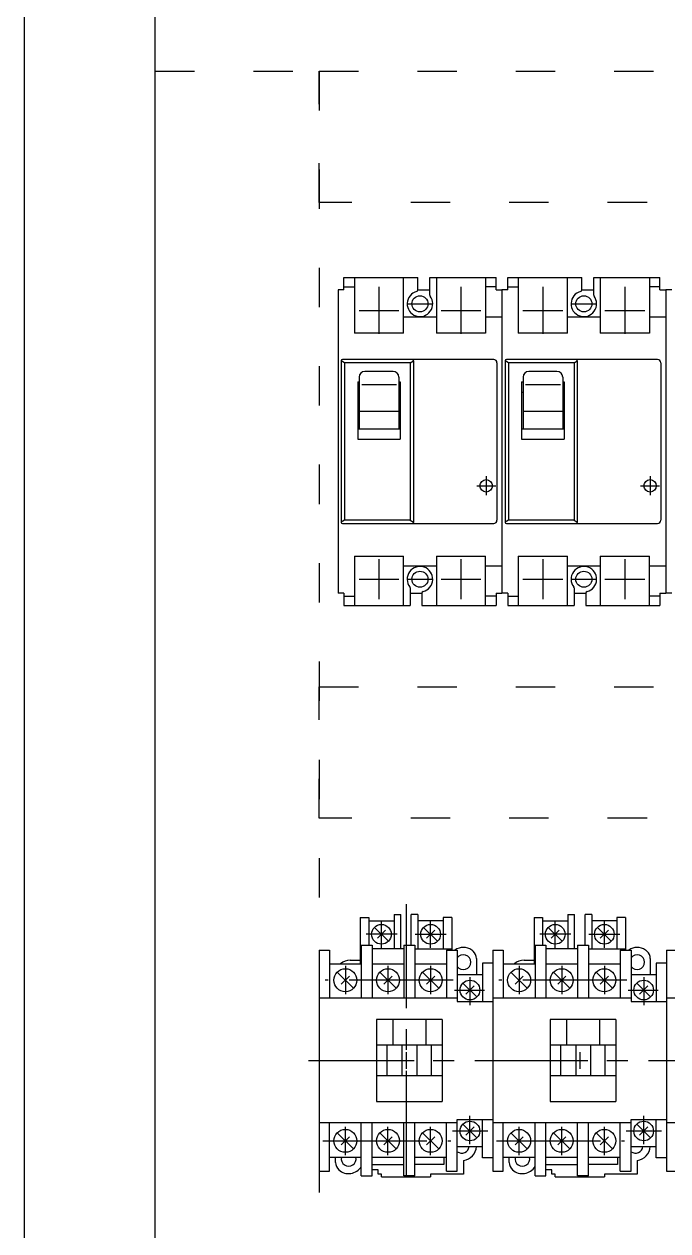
# Model space of a CAD drawing. Header units: millimetres. Extents: x 14879 to 38758, y -20740 to 1136.
# Drawn here: x 35722.1 to 35918.5, y -6864.5 to -6496.5 of the extents above; entities that cross this region are included whole.
import ezdxf

# ---------------------------------------------------------------- set-up
doc = ezdxf.new("R2010")
doc.units = ezdxf.units.MM
doc.linetypes.add('ACAD_ISO03W100', pattern=[30, 12, -18])
doc.linetypes.add('CENTER', pattern=[50.8, 31.75, -6.35, 6.35, -6.35])
for name, color, linetype in [('0A', 7, 'Continuous'), ('0B', 6, 'Continuous'), ('0C', 3, 'Continuous'), ('0D', 2, 'Continuous'), ('10', 6, 'CENTER'), ('F01_OUT', 6, 'Continuous'), ('F03_CNT', 1, 'CENTER')]:
    doc.layers.add(name, color=color, linetype=linetype)

msp = doc.modelspace()

# ---------------------------------------------------------------- linework, layer by layer
for p, q in [((35722.11, -5908.36), (35722.11, -7898.36)), ((35762.11, -7858.36), (35762.11, -5948.36))]:
    msp.add_line(p, q)
at = {"color": 1, "linetype": 'ACAD_ISO03W100'}
for points in [[(35762.11, -6510.84), (35812.11, -6510.84), (35812.11, -7776.75), (35762.11, -7776.75)], [(35812.11, -6550.84), (35812.11, -6510.84), (36422.12, -6510.84), (36422.12, -6550.84)], [(35812.11, -6738.65), (35812.11, -6698.65), (36422.12, -6698.65), (36422.12, -6738.65)]]:
    msp.add_lwpolyline(points, close=True, dxfattribs=at)
at = {"layer": '0A', "color": 7, "linetype": 'Continuous'}
for p, q in [((35836.11, -6812.58), (35841.11, -6812.58)), ((35838.61, -6810.08), (35838.61, -6815.08)), ((35889.11, -6812.58), (35894.11, -6812.58)), ((35891.61, -6810.08), (35891.61, -6815.08))]:
    msp.add_line(p, q, dxfattribs=at)
at = {"layer": '0B', "color": 6, "linetype": 'Continuous'}
for p, q in [((35834.96, -6768.08), (35834.96, -6769.98)), ((35834.96, -6768.08), (35837.01, -6768.08)), ((35837.01, -6778.48), (35837.01, -6768.08)), ((35840.21, -6777.38), (35840.21, -6768.08)), ((35842.26, -6768.08), (35840.21, -6768.08)), ((35842.26, -6768.08), (35842.26, -6769.98)), ((35887.96, -6768.08), (35887.96, -6769.98)), ((35887.96, -6768.08), (35890.01, -6768.08)), ((35890.01, -6778.48), (35890.01, -6768.08)), ((35893.21, -6777.38), (35893.21, -6768.08)), ((35895.26, -6768.08), (35893.21, -6768.08)), ((35895.26, -6768.08), (35895.26, -6769.98)), ((35824.66, -6768.98), (35824.66, -6781.98)), ((35824.66, -6768.98), (35827.26, -6768.98)), ((35827.26, -6768.98), (35827.26, -6769.98)), ((35827.26, -6769.98), (35834.96, -6769.98)), ((35849.96, -6769.98), (35842.26, -6769.98)), ((35852.56, -6768.98), (35849.96, -6768.98)), ((35849.96, -6768.98), (35849.96, -6769.98)), ((35852.56, -6768.98), (35852.56, -6778.88)), ((35877.66, -6768.98), (35877.66, -6781.98)), ((35877.66, -6768.98), (35880.26, -6768.98)), ((35880.26, -6768.98), (35880.26, -6769.98)), ((35880.26, -6769.98), (35887.96, -6769.98)), ((35902.96, -6769.98), (35895.26, -6769.98)), ((35905.56, -6768.98), (35902.96, -6768.98)), ((35902.96, -6768.98), (35902.96, -6769.98)), ((35905.56, -6768.98), (35905.56, -6778.88)), ((35812.11, -6778.88), (35815.26, -6778.88)), ((35812.11, -6778.88), (35812.11, -6846.28)), ((35815.26, -6778.88), (35815.26, -6783.08)), ((35837.96, -6778.48), (35837.01, -6778.48)), ((35837.96, -6777.38), (35840.21, -6777.38)), ((35837.96, -6777.38), (35837.96, -6778.48)), ((35852.56, -6778.88), (35853.55, -6778.88)), ((35865.11, -6778.88), (35868.26, -6778.88)), ((35865.11, -6778.88), (35865.11, -6846.28)), ((35868.26, -6778.88), (35868.26, -6783.08)), ((35890.96, -6778.48), (35890.01, -6778.48)), ((35890.96, -6777.38), (35893.21, -6777.38)), ((35890.96, -6777.38), (35890.96, -6778.48)), ((35905.56, -6778.88), (35906.55, -6778.88)), ((35918.11, -6778.88), (35921.26, -6778.88)), ((35918.11, -6778.88), (35918.11, -6846.28)), ((35815.26, -6783.08), (35818.66, -6783.08)), ((35821.61, -6781.98), (35824.66, -6781.98)), ((35860.11, -6781.46), (35860.11, -6786.38)), ((35865.11, -6782.88), (35861.96, -6782.88)), ((35861.96, -6782.88), (35861.96, -6786.38)), ((35865.11, -6782.88), (35865.11, -6842.28)), ((35868.26, -6783.08), (35871.66, -6783.08)), ((35874.61, -6781.98), (35877.66, -6781.98)), ((35913.11, -6781.46), (35913.11, -6786.38)), ((35918.11, -6782.88), (35914.96, -6782.88)), ((35914.96, -6782.88), (35914.96, -6786.38)), ((35918.11, -6782.88), (35918.11, -6842.28)), ((35860.11, -6786.38), (35861.96, -6786.38)), ((35913.11, -6786.38), (35914.96, -6786.38)), ((35815.26, -6842.08), (35817.11, -6842.08)), ((35815.26, -6846.28), (35815.26, -6842.08)), ((35817.11, -6843.69), (35817.11, -6842.08)), ((35860.1, -6838.78), (35861.96, -6838.78)), ((35861.96, -6842.28), (35861.96, -6838.78)), ((35868.26, -6842.08), (35870.11, -6842.08)), ((35868.26, -6846.28), (35868.26, -6842.08)), ((35870.11, -6843.69), (35870.11, -6842.08)), ((35913.1, -6838.78), (35914.96, -6838.78)), ((35914.96, -6842.28), (35914.96, -6838.78)), ((35824.96, -6847.78), (35824.96, -6844.91)), ((35856.11, -6843.05), (35856.11, -6847.28)), ((35865.11, -6842.28), (35861.96, -6842.28)), ((35877.96, -6847.78), (35877.96, -6844.91)), ((35909.11, -6843.05), (35909.11, -6847.28)), ((35918.11, -6842.28), (35914.96, -6842.28)), ((35812.11, -6846.28), (35815.26, -6846.28)), ((35824.96, -6847.78), (35828.26, -6847.78)), ((35828.26, -6847.78), (35828.26, -6845.88)), ((35830.11, -6845.88), (35828.26, -6845.88)), ((35830.11, -6847.28), (35830.11, -6845.88)), ((35831.11, -6847.28), (35830.11, -6847.28)), ((35831.11, -6848.08), (35831.11, -6847.28)), ((35831.11, -6848.08), (35846.11, -6848.08)), ((35846.11, -6847.28), (35846.11, -6848.08)), ((35856.11, -6847.28), (35846.11, -6847.28)), ((35865.11, -6846.28), (35868.26, -6846.28)), ((35877.96, -6847.78), (35881.26, -6847.78)), ((35881.26, -6847.78), (35881.26, -6845.88)), ((35883.11, -6845.88), (35881.26, -6845.88)), ((35883.11, -6847.28), (35883.11, -6845.88)), ((35884.11, -6847.28), (35883.11, -6847.28)), ((35884.11, -6848.08), (35884.11, -6847.28)), ((35884.11, -6848.08), (35899.11, -6848.08)), ((35899.11, -6847.28), (35899.11, -6848.08)), ((35909.11, -6847.28), (35899.11, -6847.28)), ((35918.11, -6846.28), (35921.26, -6846.28))]:
    msp.add_line(p, q, dxfattribs=at)
for centre, radius, start, end in [((35856.11, -6782.58), 4.5, 55.3083, 124.692), ((35856.11, -6782.58), 4.5, 48.1896, 55.3083), ((35857.11, -6781.46), 3, 0, 48.1897), ((35909.11, -6782.58), 4.5, 55.3083, 124.692), ((35909.11, -6782.58), 4.5, 48.1896, 55.3083), ((35910.11, -6781.46), 3, 0, 48.1897), ((35821.61, -6786.48), 4.5, 90.0002, 130.927), ((35874.61, -6786.48), 4.5, 90.0002, 130.927), ((35855.61, -6838.58), 4.5, 276.379, 357.453), ((35908.61, -6838.58), 4.5, 276.379, 357.453), ((35820.11, -6843.69), 3, 180, 228.19), ((35821.11, -6842.58), 4.5, 228.19, 328.822), ((35873.11, -6843.69), 3, 180, 228.19), ((35874.11, -6842.58), 4.5, 228.19, 328.822)]:
    msp.add_arc(centre, radius, start, end, dxfattribs=at)
at = {"layer": '0C', "color": 3, "linetype": 'Continuous'}
for p, q in [((35827.26, -6769.98), (35827.26, -6777.38)), ((35834.96, -6769.98), (35834.96, -6778.48)), ((35842.26, -6769.98), (35842.26, -6778.48)), ((35849.96, -6769.98), (35849.96, -6778.48)), ((35880.26, -6769.98), (35880.26, -6777.38)), ((35887.96, -6769.98), (35887.96, -6778.48)), ((35895.26, -6769.98), (35895.26, -6778.48)), ((35902.96, -6769.98), (35902.96, -6778.48)), ((35824.96, -6777.38), (35828.26, -6777.38)), ((35824.96, -6777.38), (35824.96, -6793.58)), ((35828.26, -6777.38), (35828.26, -6793.58)), ((35837.01, -6778.48), (35828.26, -6778.48)), ((35837.96, -6778.48), (35837.96, -6793.58)), ((35840.21, -6777.38), (35841.26, -6777.38)), ((35841.26, -6777.38), (35841.26, -6793.58)), ((35841.26, -6778.48), (35852.56, -6778.48)), ((35850.96, -6778.88), (35852.56, -6778.88)), ((35850.96, -6778.88), (35850.96, -6793.58)), ((35853.55, -6778.88), (35854.26, -6778.88)), ((35854.26, -6778.88), (35854.26, -6794.58)), ((35877.96, -6777.38), (35881.26, -6777.38)), ((35877.96, -6777.38), (35877.96, -6793.58)), ((35881.26, -6777.38), (35881.26, -6793.58)), ((35890.01, -6778.48), (35881.26, -6778.48)), ((35890.96, -6778.48), (35890.96, -6793.58)), ((35893.21, -6777.38), (35894.26, -6777.38)), ((35894.26, -6777.38), (35894.26, -6793.58)), ((35894.26, -6778.48), (35905.56, -6778.48)), ((35903.96, -6778.88), (35905.56, -6778.88)), ((35903.96, -6778.88), (35903.96, -6793.58)), ((35906.55, -6778.88), (35907.26, -6778.88)), ((35907.26, -6778.88), (35907.26, -6794.58)), ((35815.26, -6783.08), (35815.26, -6793.58)), ((35818.66, -6783.08), (35824.56, -6783.08)), ((35824.56, -6783.08), (35824.96, -6783.08)), ((35824.66, -6781.98), (35824.66, -6783.08)), ((35828.26, -6783.08), (35837.96, -6783.08)), ((35841.26, -6783.08), (35850.96, -6783.08)), ((35868.26, -6783.08), (35868.26, -6793.58)), ((35871.66, -6783.08), (35877.56, -6783.08)), ((35877.56, -6783.08), (35877.96, -6783.08)), ((35877.66, -6781.98), (35877.66, -6783.08)), ((35881.26, -6783.08), (35890.96, -6783.08)), ((35894.26, -6783.08), (35903.96, -6783.08)), ((35854.26, -6786.38), (35860.11, -6786.38)), ((35861.96, -6786.38), (35861.96, -6794.58)), ((35907.26, -6786.38), (35913.11, -6786.38)), ((35914.96, -6786.38), (35914.96, -6794.58)), ((35854.26, -6793.58), (35812.11, -6793.58)), ((35907.26, -6793.58), (35865.11, -6793.58)), ((35960.26, -6793.58), (35918.11, -6793.58)), ((35854.26, -6794.58), (35865.11, -6794.58)), ((35907.26, -6794.58), (35918.11, -6794.58)), ((35829.61, -6800.08), (35829.61, -6825.08)), ((35849.61, -6800.08), (35829.61, -6800.08)), ((35834.61, -6800.08), (35834.61, -6807.88)), ((35844.61, -6800.08), (35844.61, -6807.88)), ((35849.61, -6800.08), (35849.61, -6825.08)), ((35882.61, -6800.08), (35882.61, -6825.08)), ((35902.61, -6800.08), (35882.61, -6800.08)), ((35887.61, -6800.08), (35887.61, -6807.88)), ((35897.61, -6800.08), (35897.61, -6807.88)), ((35902.61, -6800.08), (35902.61, -6825.08)), ((35849.61, -6807.88), (35829.61, -6807.88)), ((35832.86, -6817.28), (35832.86, -6807.88)), ((35837.36, -6807.88), (35837.36, -6817.28)), ((35841.86, -6807.88), (35841.86, -6817.28)), ((35846.36, -6817.28), (35846.36, -6807.88)), ((35902.61, -6807.88), (35882.61, -6807.88)), ((35885.86, -6817.28), (35885.86, -6807.88)), ((35890.36, -6807.88), (35890.36, -6817.28)), ((35894.86, -6807.88), (35894.86, -6817.28)), ((35899.36, -6817.28), (35899.36, -6807.88)), ((35849.61, -6817.28), (35829.61, -6817.28)), ((35902.61, -6817.28), (35882.61, -6817.28)), ((35829.61, -6825.08), (35849.61, -6825.08)), ((35882.61, -6825.08), (35902.61, -6825.08)), ((35854.26, -6830.58), (35865.11, -6830.58)), ((35854.26, -6846.28), (35854.26, -6830.58)), ((35861.96, -6838.78), (35861.96, -6830.58)), ((35907.26, -6830.58), (35918.11, -6830.58)), ((35907.26, -6846.28), (35907.26, -6830.58)), ((35914.96, -6838.78), (35914.96, -6830.58)), ((35854.26, -6831.58), (35812.11, -6831.58)), ((35815.26, -6842.08), (35815.26, -6831.58)), ((35824.96, -6840.25), (35824.96, -6831.58)), ((35828.26, -6845.88), (35828.26, -6831.58)), ((35837.96, -6847.78), (35837.96, -6831.58)), ((35841.26, -6847.78), (35841.26, -6831.58)), ((35850.96, -6846.28), (35850.96, -6831.58)), ((35907.26, -6831.58), (35865.11, -6831.58)), ((35868.26, -6842.08), (35868.26, -6831.58)), ((35877.96, -6840.25), (35877.96, -6831.58)), ((35881.26, -6845.88), (35881.26, -6831.58)), ((35890.96, -6847.78), (35890.96, -6831.58)), ((35894.26, -6847.78), (35894.26, -6831.58)), ((35903.96, -6846.28), (35903.96, -6831.58)), ((35960.26, -6831.58), (35918.11, -6831.58)), ((35817.11, -6842.08), (35824.96, -6842.08)), ((35824.96, -6844.91), (35824.96, -6840.25)), ((35828.26, -6842.08), (35837.96, -6842.08)), ((35841.26, -6842.08), (35850.96, -6842.08)), ((35850.11, -6842.08), (35850.11, -6844.28)), ((35854.26, -6838.78), (35860.1, -6838.78)), ((35870.11, -6842.08), (35877.96, -6842.08)), ((35877.96, -6844.91), (35877.96, -6840.25)), ((35881.26, -6842.08), (35890.96, -6842.08)), ((35894.26, -6842.08), (35903.96, -6842.08)), ((35903.11, -6842.08), (35903.11, -6844.28)), ((35907.26, -6838.78), (35913.1, -6838.78)), ((35828.26, -6844.28), (35837.96, -6844.28)), ((35850.11, -6844.28), (35841.26, -6844.28)), ((35881.26, -6844.28), (35890.96, -6844.28)), ((35903.11, -6844.28), (35894.26, -6844.28)), ((35841.26, -6847.78), (35837.96, -6847.78)), ((35850.96, -6846.28), (35854.26, -6846.28)), ((35894.26, -6847.78), (35890.96, -6847.78)), ((35903.96, -6846.28), (35907.26, -6846.28))]:
    msp.add_line(p, q, dxfattribs=at)
for centre, start, end in [((35856.11, -6782.58), 214.692, 145.308), ((35909.11, -6782.58), 214.692, 145.308), ((35821.11, -6842.58), 167.161, 12.84), ((35855.61, -6838.58), 233.13, 354.9), ((35874.11, -6842.58), 167.161, 12.84), ((35908.61, -6838.58), 233.13, 354.9)]:
    msp.add_arc(centre, 2.25, start, end, dxfattribs=at)
at = {"layer": '0D', "color": 2, "linetype": 'Continuous'}
for p, q in [((35833.23, -6776.2), (35828.99, -6771.96)), ((35848.23, -6776.2), (35843.99, -6771.96)), ((35886.23, -6776.2), (35881.99, -6771.96)), ((35901.23, -6776.2), (35896.99, -6771.96)), ((35829.87, -6775.31), (35832.35, -6772.84)), ((35844.87, -6775.31), (35847.35, -6772.84)), ((35882.87, -6775.31), (35885.35, -6772.84)), ((35897.87, -6775.31), (35900.35, -6772.84)), ((35817.63, -6785.6), (35822.58, -6790.55)), ((35821.34, -6786.84), (35818.87, -6789.31)), ((35830.63, -6785.6), (35835.58, -6790.55)), ((35834.35, -6786.84), (35831.87, -6789.31)), ((35843.63, -6785.6), (35848.58, -6790.55)), ((35847.35, -6786.84), (35844.87, -6789.31)), ((35870.63, -6785.6), (35875.58, -6790.55)), ((35874.34, -6786.84), (35871.87, -6789.31)), ((35883.63, -6785.6), (35888.58, -6790.55)), ((35887.35, -6786.84), (35884.87, -6789.31)), ((35896.63, -6785.6), (35901.58, -6790.55)), ((35900.35, -6786.84), (35897.87, -6789.31)), ((35860.23, -6793.2), (35855.99, -6788.96)), ((35856.87, -6792.31), (35859.35, -6789.84)), ((35913.23, -6793.2), (35908.99, -6788.96)), ((35909.87, -6792.31), (35912.35, -6789.84)), ((35817.63, -6834.6), (35822.58, -6839.55)), ((35830.63, -6834.6), (35835.58, -6839.55)), ((35843.63, -6834.6), (35848.58, -6839.55)), ((35860.23, -6836.2), (35855.99, -6831.96)), ((35856.87, -6835.31), (35859.35, -6832.84)), ((35870.63, -6834.6), (35875.58, -6839.55)), ((35883.63, -6834.6), (35888.58, -6839.55)), ((35896.63, -6834.6), (35901.58, -6839.55)), ((35913.23, -6836.2), (35908.99, -6831.96)), ((35909.87, -6835.31), (35912.35, -6832.84)), ((35821.34, -6835.84), (35818.87, -6838.31)), ((35834.35, -6835.84), (35831.87, -6838.31)), ((35847.35, -6835.84), (35844.87, -6838.31)), ((35874.34, -6835.84), (35871.87, -6838.31)), ((35887.35, -6835.84), (35884.87, -6838.31)), ((35900.35, -6835.84), (35897.87, -6838.31))]:
    msp.add_line(p, q, dxfattribs=at)
for centre, radius in [((35831.11, -6774.08), 3), ((35846.11, -6774.08), 3), ((35884.11, -6774.08), 3), ((35899.11, -6774.08), 3), ((35820.11, -6788.08), 3.5), ((35833.11, -6788.08), 3.5), ((35846.11, -6788.08), 3.5), ((35873.11, -6788.08), 3.5), ((35886.11, -6788.08), 3.5), ((35899.11, -6788.08), 3.5), ((35858.11, -6791.08), 3), ((35911.11, -6791.08), 3), ((35858.11, -6834.08), 3), ((35911.11, -6834.08), 3), ((35820.11, -6837.08), 3.5), ((35833.11, -6837.08), 3.5), ((35846.11, -6837.08), 3.5), ((35873.11, -6837.08), 3.5), ((35886.11, -6837.08), 3.5), ((35899.11, -6837.08), 3.5)]:
    msp.add_circle(centre, radius, dxfattribs=at)
at = {"layer": '10', "color": 6, "linetype": 'CENTER'}
for p, q in [((35838.61, -6764.9), (35838.61, -6851.65)), ((35831.11, -6778.18), (35831.11, -6770.17)), ((35846.11, -6778.18), (35846.11, -6770.17)), ((35884.11, -6778.18), (35884.11, -6770.17)), ((35899.11, -6778.18), (35899.11, -6770.17)), ((35835.87, -6774.08), (35826.46, -6774.08)), ((35841.39, -6774.08), (35850.87, -6774.08)), ((35888.87, -6774.08), (35879.46, -6774.08)), ((35894.39, -6774.08), (35903.87, -6774.08)), ((35820.11, -6783.71), (35820.11, -6792.36)), ((35833.11, -6783.71), (35833.11, -6792.36)), ((35846.11, -6783.71), (35846.11, -6792.36)), ((35873.11, -6783.71), (35873.11, -6792.36)), ((35886.11, -6783.71), (35886.11, -6792.36)), ((35899.11, -6783.71), (35899.11, -6792.36)), ((35852.98, -6788.08), (35813.94, -6788.08)), ((35858.11, -6787.15), (35858.11, -6795.71)), ((35905.98, -6788.08), (35866.94, -6788.08)), ((35911.11, -6787.15), (35911.11, -6795.71)), ((35853.42, -6791.08), (35862.57, -6791.08)), ((35906.42, -6791.08), (35915.57, -6791.08)), ((35808.81, -6812.58), (35868.22, -6812.58)), ((35861.81, -6812.58), (35921.22, -6812.58)), ((35914.81, -6812.58), (35974.22, -6812.58)), ((35858.11, -6838.1), (35858.11, -6829.44)), ((35911.11, -6838.1), (35911.11, -6829.44)), ((35820.11, -6841.45), (35820.11, -6832.8)), ((35833.11, -6841.45), (35833.11, -6832.8)), ((35846.11, -6841.45), (35846.11, -6832.8)), ((35863.56, -6834.08), (35852.81, -6834.08)), ((35873.11, -6841.45), (35873.11, -6832.8)), ((35886.11, -6841.45), (35886.11, -6832.8)), ((35899.11, -6841.45), (35899.11, -6832.8)), ((35916.56, -6834.08), (35905.81, -6834.08)), ((35813.23, -6837.08), (35852.28, -6837.08)), ((35866.23, -6837.08), (35905.28, -6837.08))]:
    msp.add_line(p, q, dxfattribs=at)
at = {"layer": 'F01_OUT'}
for p, q in [((35819.66, -6577.53), (35819.66, -6573.78)), ((35819.66, -6573.78), (35842.26, -6573.78)), ((35819.66, -6576.58), (35822.86, -6576.58)), ((35822.86, -6573.78), (35822.86, -6590.78)), ((35837.86, -6590.78), (35837.86, -6573.78)), ((35842.26, -6577.52), (35842.26, -6573.78)), ((35845.86, -6579.12), (35845.86, -6573.78)), ((35845.86, -6573.78), (35866.06, -6573.78)), ((35847.86, -6573.78), (35847.86, -6590.78)), ((35862.86, -6573.78), (35862.86, -6590.78)), ((35866.06, -6576.58), (35862.86, -6576.58)), ((35866.06, -6577.53), (35866.06, -6573.78)), ((35869.66, -6577.53), (35869.66, -6573.78)), ((35869.66, -6573.78), (35892.26, -6573.78)), ((35869.66, -6576.58), (35872.86, -6576.58)), ((35872.86, -6573.78), (35872.86, -6590.78)), ((35887.86, -6590.78), (35887.86, -6573.78)), ((35892.26, -6577.52), (35892.26, -6573.78)), ((35895.86, -6579.12), (35895.86, -6573.78)), ((35895.86, -6573.78), (35916.06, -6573.78)), ((35897.86, -6573.78), (35897.86, -6590.78)), ((35912.86, -6573.78), (35912.86, -6590.78)), ((35916.06, -6576.58), (35912.86, -6576.58)), ((35916.06, -6577.53), (35916.06, -6573.78)), ((35819.66, -6577.53), (35817.86, -6577.53)), ((35817.86, -6577.53), (35817.86, -6670.03)), ((35842.26, -6577.53), (35845.86, -6577.53)), ((35866.06, -6577.53), (35867.86, -6577.53)), ((35867.86, -6577.53), (35867.86, -6670.03)), ((35869.66, -6577.53), (35867.86, -6577.53)), ((35867.86, -6577.53), (35867.86, -6670.03)), ((35892.26, -6577.53), (35895.86, -6577.53)), ((35916.06, -6577.53), (35917.86, -6577.53)), ((35917.86, -6577.53), (35917.86, -6670.03)), ((35919.66, -6577.53), (35917.86, -6577.53)), ((35917.86, -6577.53), (35917.86, -6670.03)), ((35847.86, -6585.88), (35837.86, -6585.88)), ((35867.86, -6585.88), (35862.86, -6585.88)), ((35897.86, -6585.88), (35887.86, -6585.88)), ((35917.86, -6585.88), (35912.86, -6585.88)), ((35837.86, -6590.78), (35822.86, -6590.78)), ((35862.86, -6590.78), (35847.86, -6590.78)), ((35887.86, -6590.78), (35872.86, -6590.78)), ((35912.86, -6590.78), (35897.86, -6590.78)), ((35818.86, -6599.14), (35818.86, -6648.43)), ((35819.86, -6599.78), (35818.86, -6599.2)), ((35865.36, -6598.78), (35819.22, -6598.78)), ((35839.86, -6599.78), (35840.86, -6599.2)), ((35840.86, -6599.14), (35840.86, -6648.43)), ((35868.86, -6599.14), (35868.86, -6648.43)), ((35869.86, -6599.78), (35868.86, -6599.2)), ((35915.36, -6598.78), (35869.22, -6598.78)), ((35889.86, -6599.78), (35890.86, -6599.2)), ((35890.86, -6599.14), (35890.86, -6648.43)), ((35839.86, -6599.78), (35819.86, -6599.78)), ((35819.86, -6599.78), (35819.86, -6647.78)), ((35834.66, -6602.4), (35826.06, -6602.4)), ((35839.86, -6599.78), (35839.86, -6647.78)), ((35866.36, -6599.78), (35866.36, -6647.78)), ((35889.86, -6599.78), (35869.86, -6599.78)), ((35869.86, -6599.78), (35869.86, -6647.78)), ((35884.66, -6602.4), (35876.06, -6602.4)), ((35889.86, -6599.78), (35889.86, -6647.78)), ((35916.36, -6599.78), (35916.36, -6647.78)), ((35823.86, -6605.53), (35823.86, -6623.03)), ((35823.86, -6605.53), (35824.31, -6605.53)), ((35824.31, -6604.15), (35824.31, -6619.88)), ((35835.72, -6606.5), (35825.1, -6606.5)), ((35836.41, -6604.15), (35836.41, -6619.88)), ((35836.41, -6605.53), (35836.86, -6605.53)), ((35836.86, -6605.53), (35836.86, -6623.03)), ((35873.86, -6605.53), (35873.86, -6623.03)), ((35873.86, -6605.53), (35874.31, -6605.53)), ((35874.31, -6604.15), (35874.31, -6619.88)), ((35885.72, -6606.5), (35875.1, -6606.5)), ((35886.41, -6604.15), (35886.41, -6619.88)), ((35886.41, -6605.53), (35886.86, -6605.53)), ((35886.86, -6605.53), (35886.86, -6623.03)), ((35823.86, -6608.68), (35824.31, -6608.68)), ((35836.41, -6608.68), (35836.86, -6608.68)), ((35873.86, -6608.68), (35874.31, -6608.68)), ((35886.41, -6608.68), (35886.86, -6608.68)), ((35824.31, -6614.5), (35836.41, -6614.5)), ((35874.31, -6614.5), (35886.41, -6614.5)), ((35823.86, -6619.88), (35836.86, -6619.88)), ((35873.86, -6619.88), (35886.86, -6619.88)), ((35823.86, -6623.03), (35836.86, -6623.03)), ((35873.86, -6623.03), (35886.86, -6623.03)), ((35819.86, -6647.78), (35818.86, -6648.36)), ((35819.22, -6648.78), (35865.36, -6648.78)), ((35839.86, -6647.78), (35819.86, -6647.78)), ((35839.86, -6647.78), (35840.86, -6648.36)), ((35869.86, -6647.78), (35868.86, -6648.36)), ((35869.22, -6648.78), (35915.36, -6648.78)), ((35889.86, -6647.78), (35869.86, -6647.78)), ((35889.86, -6647.78), (35890.86, -6648.36)), ((35822.86, -6658.78), (35822.86, -6673.78)), ((35822.86, -6658.78), (35837.86, -6658.78)), ((35837.86, -6673.78), (35837.86, -6658.78)), ((35847.86, -6661.78), (35837.86, -6661.78)), ((35847.86, -6658.78), (35847.86, -6673.78)), ((35847.86, -6658.78), (35862.86, -6658.78)), ((35862.86, -6673.78), (35862.86, -6658.78)), ((35867.86, -6661.78), (35862.86, -6661.78)), ((35872.86, -6658.78), (35872.86, -6673.78)), ((35872.86, -6658.78), (35887.86, -6658.78)), ((35887.86, -6673.78), (35887.86, -6658.78)), ((35897.86, -6661.78), (35887.86, -6661.78)), ((35897.86, -6658.78), (35897.86, -6673.78)), ((35897.86, -6658.78), (35912.86, -6658.78)), ((35912.86, -6673.78), (35912.86, -6658.78)), ((35917.86, -6661.78), (35912.86, -6661.78)), ((35838.96, -6665.78), (35838.96, -6665.79)), ((35839.86, -6668.45), (35839.86, -6673.78)), ((35888.96, -6665.78), (35888.96, -6665.79)), ((35889.86, -6668.45), (35889.86, -6673.78)), ((35819.66, -6670.03), (35817.86, -6670.03)), ((35819.66, -6670.03), (35819.66, -6673.78)), ((35819.66, -6670.98), (35822.86, -6670.98)), ((35839.86, -6670.03), (35843.46, -6670.03)), ((35843.46, -6670.04), (35843.46, -6673.78)), ((35866.06, -6670.98), (35862.86, -6670.98)), ((35866.06, -6670.03), (35867.86, -6670.03)), ((35866.06, -6670.03), (35866.06, -6673.78)), ((35869.66, -6670.03), (35867.86, -6670.03)), ((35869.66, -6670.03), (35869.66, -6673.78)), ((35869.66, -6670.98), (35872.86, -6670.98)), ((35889.86, -6670.03), (35893.46, -6670.03)), ((35893.46, -6670.04), (35893.46, -6673.78)), ((35916.06, -6670.98), (35912.86, -6670.98)), ((35916.06, -6670.03), (35917.86, -6670.03)), ((35916.06, -6670.03), (35916.06, -6673.78)), ((35919.66, -6670.03), (35917.86, -6670.03)), ((35819.66, -6673.78), (35839.86, -6673.78)), ((35843.46, -6673.78), (35866.06, -6673.78)), ((35869.66, -6673.78), (35889.86, -6673.78)), ((35893.46, -6673.78), (35916.06, -6673.78))]:
    msp.add_line(p, q, dxfattribs=at)
for centre, radius in [((35842.86, -6581.78), 2.45), ((35892.86, -6581.78), 2.45), ((35863.06, -6637.28), 1.9), ((35913.06, -6637.28), 1.9), ((35842.86, -6665.78), 2.45), ((35892.86, -6665.78), 2.45)]:
    msp.add_circle(centre, radius, dxfattribs=at)
for centre, radius, start, end in [((35842.86, -6581.78), 3.9, 104.4783, 37.3031), ((35841.76, -6577.52), 0.5, 284.4783, 0), ((35846.36, -6579.12), 0.5, 180, 217.3031), ((35892.86, -6581.78), 3.9, 104.4783, 37.3031), ((35891.76, -6577.52), 0.5, 284.4783, 0), ((35896.36, -6579.12), 0.5, 180, 217.3031), ((35819.22, -6599.14), 0.354, 90, 180), ((35840.51, -6599.14), 0.354, 0, 90), ((35865.36, -6599.78), 1, 0, 90), ((35869.22, -6599.14), 0.354, 90, 180), ((35890.51, -6599.14), 0.354, 0, 90), ((35915.36, -6599.78), 1, 0, 90), ((35826.06, -6604.15), 1.75, 90, 180), ((35834.66, -6604.15), 1.75, 0, 90), ((35876.06, -6604.15), 1.75, 90, 180), ((35884.66, -6604.15), 1.75, 0, 90), ((35819.22, -6648.43), 0.354, 180, 270), ((35840.51, -6648.43), 0.354, 270, 0), ((35865.36, -6647.78), 1, 270, 360), ((35869.22, -6648.43), 0.354, 180, 270), ((35890.51, -6648.43), 0.354, 270, 0), ((35915.36, -6647.78), 1, 270, 360), ((35842.86, -6665.78), 3.9, 284.4767, 217.3005), ((35892.86, -6665.78), 3.9, 284.4767, 217.3005), ((35839.36, -6668.45), 0.5, 0, 37.3005), ((35889.36, -6668.45), 0.5, 0, 37.3005), ((35843.96, -6670.04), 0.5, 104.4767, 180), ((35893.96, -6670.04), 0.5, 104.4767, 180)]:
    msp.add_arc(centre, radius, start, end, dxfattribs=at)
at = {"layer": 'F03_CNT'}
for p, q in [((35830.36, -6576.65), (35830.36, -6590.91)), ((35855.36, -6576.65), (35855.36, -6590.91)), ((35880.36, -6576.65), (35880.36, -6590.91)), ((35905.36, -6576.65), (35905.36, -6590.91)), ((35824.29, -6583.78), (35836.44, -6583.78)), ((35838.96, -6581.78), (35846.76, -6581.78)), ((35849.29, -6583.78), (35861.44, -6583.78)), ((35874.29, -6583.78), (35886.44, -6583.78)), ((35888.96, -6581.78), (35896.76, -6581.78)), ((35899.29, -6583.78), (35911.44, -6583.78)), ((35863.06, -6634.38), (35863.06, -6640.18)), ((35913.06, -6634.38), (35913.06, -6640.18)), ((35860.16, -6637.28), (35865.96, -6637.28)), ((35910.16, -6637.28), (35915.96, -6637.28)), ((35830.36, -6659.71), (35830.36, -6671.86)), ((35855.36, -6659.71), (35855.36, -6671.86)), ((35880.36, -6659.71), (35880.36, -6671.86)), ((35905.36, -6659.71), (35905.36, -6671.86)), ((35824.29, -6665.78), (35836.44, -6665.78)), ((35838.96, -6665.78), (35846.76, -6665.78)), ((35849.29, -6665.78), (35861.44, -6665.78)), ((35874.29, -6665.78), (35886.44, -6665.78)), ((35888.96, -6665.78), (35896.76, -6665.78)), ((35899.29, -6665.78), (35911.44, -6665.78))]:
    msp.add_line(p, q, dxfattribs=at)

doc.saveas('drawing.dxf')
